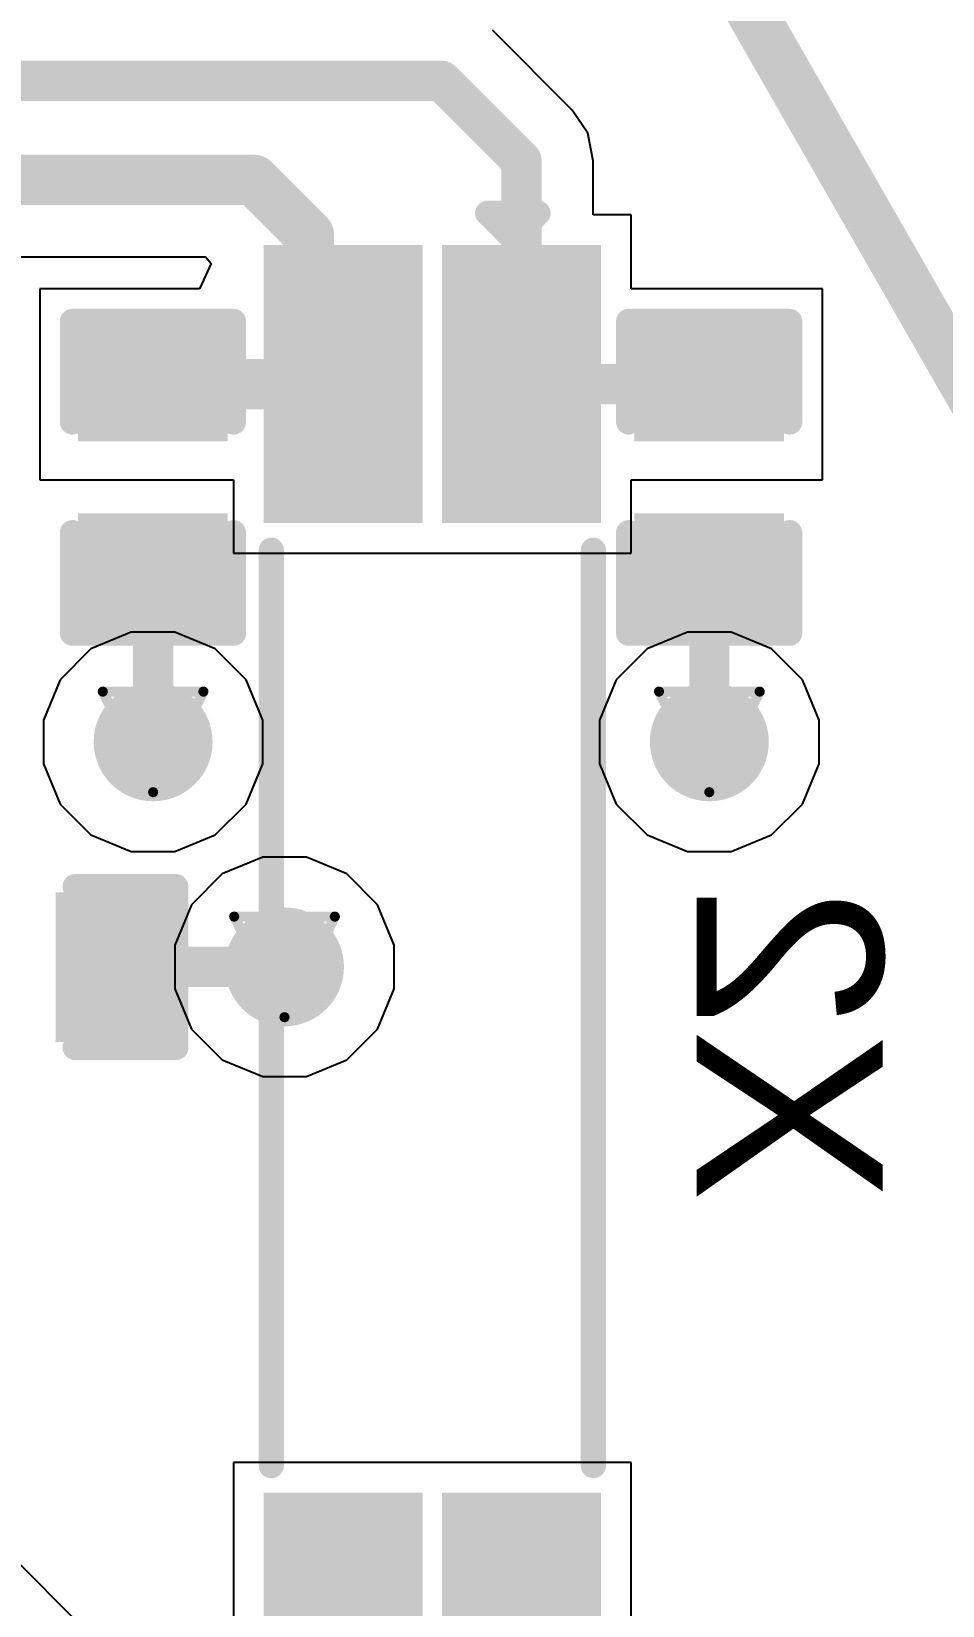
# Model space of a CAD drawing. Header units: inches. Extents: x -9 to 171, y -50 to 39.
# Drawn here: x 15.64 to 20.24, y -20.25 to -12.3 of the extents above; entities that cross this region are included whole.
import ezdxf

# ---------------------------------------------------------------- set-up
doc = ezdxf.new("R2010")
doc.units = ezdxf.units.IN
for name, color, linetype in [('Board Outline', 216, 'Continuous'), ('Bottom Layer', 5, 'Continuous'), ('Bottom Overlay', 54, 'Continuous'), ('Bottom Paste', 16, 'Continuous'), ('Bottom Solder', 6, 'Continuous'), ('Drill Drawing', 1, 'Continuous'), ('GND', 76, 'Continuous'), ('PWR', 16, 'Continuous'), ('Top Layer', 1, 'Continuous'), ('Top Overlay', 2, 'Continuous'), ('Top Solder', 216, 'Continuous'), ('Via Holes', 16, 'Continuous')]:
    doc.layers.add(name, color=color, linetype=linetype)
doc.styles.add('Arial', font='', dxfattribs={"height": 0.2})
doc.styles.get('Arial').set_extended_font_data('Arial')

# ---------------------------------------------------------------- blocks, each defined once
blk = doc.blocks.new('MY_2477_02_2')
at = {"layer": 'Top Layer'}
h = blk.add_hatch(color=1, dxfattribs=at)
edge = h.paths.add_edge_path()
edge.add_arc((-0.19989546, 0.08742934), 4.999989999999999, 0, 360)
at = {"layer": 'Top Solder'}
h = blk.add_hatch(color=216, dxfattribs=at)
edge = h.paths.add_edge_path()
edge.add_arc((-0.19989546, 0.08742934), 5.05079, 0, 360)
at = {"layer": 'Top Overlay', "const_width": 0.254}
blk.add_lwpolyline([(12.4999242, -6.8124324), (2.8999434, -12.3124214)], dxfattribs=at)
blk = doc.blocks.new('C___0402_B_6')
at = {"layer": 'Bottom Layer'}
for points in [[(-0.2413, 0.3175), (-0.2412999999999999, -0.3175), (-0.6985, -0.3175), (-0.6985, 0.3175)], [(0.6985, 0.3175), (0.6985, -0.3175), (0.2413, -0.3175), (0.2412999999999999, 0.3175)]]:
    blk.add_hatch(color=5, dxfattribs=at).paths.add_polyline_path(points)
at = {"layer": 'Bottom Paste'}
for points in [[(-0.2413, 0.3175), (-0.2412999999999999, -0.3175), (-0.6985, -0.3175), (-0.6985, 0.3175)], [(0.6985, 0.3175), (0.6985, -0.3175), (0.2413, -0.3175), (0.2412999999999999, 0.3175)]]:
    blk.add_hatch(color=16, dxfattribs=at).paths.add_polyline_path(points)
at = {"layer": 'Bottom Solder'}
for points in [[(-0.18130012, 0.37749988), (-0.18130012, -0.37749988), (-0.7584998799999999, -0.37749988), (-0.7584998799999999, 0.37749988)], [(0.7584998799999999, 0.37749988), (0.7584998799999999, -0.37749988), (0.18130012, -0.37749988), (0.18130012, 0.37749988)]]:
    blk.add_hatch(color=6, dxfattribs=at).paths.add_polyline_path(points)
at = {"layer": 'Bottom Overlay', "const_width": 0.127}
for points in [[(-0.7874, -0.4064), (-0.7874, 0.4064)], [(-0.2794, 0.4064), (-0.7874, 0.4064)], [(0.7874, 0.4064), (0.2794, 0.4064)], [(0.7874, -0.4064), (0.7874, 0.4064)], [(-0.2794, -0.4064), (-0.7874, -0.4064)], [(0.7874, -0.4064), (0.2794, -0.4064)]]:
    blk.add_lwpolyline(points, dxfattribs=at)
at = {"layer": 'Bottom Overlay', "const_width": 0.0635}
for points in [[(-0.8191499999999999, 0.4064, 1), (-0.7556499999999999, 0.4064, 1)], [(-0.8191499999999999, 0.4064, 1), (-0.7556499999999999, 0.4064, 1)], [(-0.31115, 0.4064, 1), (-0.24765, 0.4064, 1)], [(0.24765, 0.4064, 1), (0.31115, 0.4064, 1)], [(0.7556499999999999, 0.4064, 1), (0.8191499999999999, 0.4064, 1)], [(0.7556499999999999, 0.4064, 1), (0.8191499999999999, 0.4064, 1)], [(-0.8191499999999999, -0.4064, 1), (-0.7556499999999999, -0.4064, 1)], [(-0.8191499999999999, -0.4064, 1), (-0.7556499999999999, -0.4064, 1)], [(-0.31115, -0.4064, 1), (-0.24765, -0.4064, 1)], [(0.24765, -0.4064, 1), (0.31115, -0.4064, 1)], [(0.7556499999999999, -0.4064, 1), (0.8191499999999999, -0.4064, 1)], [(0.7556499999999999, -0.4064, 1), (0.8191499999999999, -0.4064, 1)]]:
    blk.add_lwpolyline(points, format="xyb", close=True, dxfattribs=at)
blk = doc.blocks.new('C___0402_B_7')
at = {"layer": 'Bottom Layer'}
for points in [[(-0.2413, 0.3175), (-0.2412999999999999, -0.3175), (-0.6985, -0.3175), (-0.6985, 0.3175)], [(0.6985, 0.3175), (0.6985, -0.3175), (0.2413, -0.3175), (0.2412999999999999, 0.3175)]]:
    blk.add_hatch(color=5, dxfattribs=at).paths.add_polyline_path(points)
at = {"layer": 'Bottom Paste'}
for points in [[(-0.2413, 0.3175), (-0.2412999999999999, -0.3175), (-0.6985, -0.3175), (-0.6985, 0.3175)], [(0.6985, 0.3175), (0.6985, -0.3175), (0.2413, -0.3175), (0.2412999999999999, 0.3175)]]:
    blk.add_hatch(color=16, dxfattribs=at).paths.add_polyline_path(points)
at = {"layer": 'Bottom Solder'}
for points in [[(-0.18130012, 0.37749988), (-0.18130012, -0.37749988), (-0.7584998799999999, -0.37749988), (-0.7584998799999999, 0.37749988)], [(0.7584998799999999, 0.37749988), (0.7584998799999999, -0.37749988), (0.18130012, -0.37749988), (0.18130012, 0.37749988)]]:
    blk.add_hatch(color=6, dxfattribs=at).paths.add_polyline_path(points)
at = {"layer": 'Bottom Overlay', "const_width": 0.127}
for points in [[(-0.7874, -0.4064), (-0.7874, 0.4064)], [(-0.2794, 0.4064), (-0.7874, 0.4064)], [(0.7874, 0.4064), (0.2794, 0.4064)], [(0.7874, -0.4064), (0.7874, 0.4064)], [(-0.2794, -0.4064), (-0.7874, -0.4064)], [(0.7874, -0.4064), (0.2794, -0.4064)]]:
    blk.add_lwpolyline(points, dxfattribs=at)
at = {"layer": 'Bottom Overlay', "const_width": 0.0635}
for points in [[(-0.8191499999999999, 0.4064, 1), (-0.7556499999999999, 0.4064, 1)], [(-0.8191499999999999, 0.4064, 1), (-0.7556499999999999, 0.4064, 1)], [(-0.31115, 0.4064, 1), (-0.24765, 0.4064, 1)], [(0.24765, 0.4064, 1), (0.31115, 0.4064, 1)], [(0.7556499999999999, 0.4064, 1), (0.8191499999999999, 0.4064, 1)], [(0.7556499999999999, 0.4064, 1), (0.8191499999999999, 0.4064, 1)], [(-0.8191499999999999, -0.4064, 1), (-0.7556499999999999, -0.4064, 1)], [(-0.8191499999999999, -0.4064, 1), (-0.7556499999999999, -0.4064, 1)], [(-0.31115, -0.4064, 1), (-0.24765, -0.4064, 1)], [(0.24765, -0.4064, 1), (0.31115, -0.4064, 1)], [(0.7556499999999999, -0.4064, 1), (0.8191499999999999, -0.4064, 1)], [(0.7556499999999999, -0.4064, 1), (0.8191499999999999, -0.4064, 1)]]:
    blk.add_lwpolyline(points, format="xyb", close=True, dxfattribs=at)
blk = doc.blocks.new('MC_146__B_8')
at = {"layer": 'Bottom Layer'}
for points in [[(-3.74999885, 0.7499985), (-2.54999871, 0.7499985), (-2.54999871, 0.1499997), (-3.74999885, 0.1499997)], [(2.55000125, 0.7499985), (3.75000139, 0.7499985), (3.75000139, 0.1499997), (2.55000125, 0.1499997)], [(-3.74999885, -0.15000224), (-2.54999871, -0.15000224), (-2.54999871, -0.75000104), (-3.74999885, -0.75000104)], [(2.55000125, -0.15000224), (3.75000139, -0.15000224), (3.75000139, -0.75000104), (2.55000125, -0.75000104)]]:
    blk.add_hatch(color=5, dxfattribs=at).paths.add_polyline_path(points)
at = {"layer": 'Bottom Paste'}
for points in [[(-3.74999885, 0.7499985), (-2.54999871, 0.7499985), (-2.54999871, 0.1499997), (-3.74999885, 0.1499997)], [(2.55000125, 0.7499985), (3.75000139, 0.7499985), (3.75000139, 0.1499997), (2.55000125, 0.1499997)], [(-3.74999885, -0.15000224), (-2.54999871, -0.15000224), (-2.54999871, -0.75000104), (-3.74999885, -0.75000104)], [(2.55000125, -0.15000224), (3.75000139, -0.15000224), (3.75000139, -0.75000104), (2.55000125, -0.75000104)]]:
    blk.add_hatch(color=16, dxfattribs=at).paths.add_polyline_path(points)
at = {"layer": 'Bottom Solder'}
for points in [[(-3.851598849999999, 0.8515985), (-2.44839871, 0.8515985), (-2.44839871, 0.0483997), (-3.851598849999999, 0.0483997)], [(2.44840125, 0.8515985), (3.851601389999999, 0.8515985), (3.851601389999999, 0.0483997), (2.44840125, 0.0483997)], [(-3.851598849999999, -0.04840224), (-2.44839871, -0.04840224), (-2.44839871, -0.8516010399999999), (-3.851598849999999, -0.8516010399999999)], [(2.44840125, -0.04840224), (3.851601389999999, -0.04840224), (3.851601389999999, -0.8516010399999999), (2.44840125, -0.8516010399999999)]]:
    blk.add_hatch(color=6, dxfattribs=at).paths.add_polyline_path(points)
at = {"layer": 'Bottom Overlay', "const_width": 0.127}
for points in [[(2.3114, 0.8127974599999999), (-2.3114, 0.8127974599999999)], [(-3.8862, 0.4064), (-4.013199999999999, 0.5334)], [(-4.013199999999999, 0.2794), (-4.013199999999999, 0.5334)], [(-4.013199999999999, 0.2794), (-3.8862, 0.4064)], [(2.3114, -0.8128), (-2.3114, -0.8128)]]:
    blk.add_lwpolyline(points, dxfattribs=at)
at = {"layer": 'Bottom Overlay', "const_width": 0.0635}
for points in [[(-2.34315, 0.8127974599999999, 1), (-2.27965, 0.8127974599999999, 1)], [(2.27965, 0.8127974599999999, 1), (2.34315, 0.8127974599999999, 1)], [(-4.04495, 0.5334, 1), (-3.98145, 0.5334, 1)], [(-4.04495, 0.5334, 1), (-3.98145, 0.5334, 1)], [(-3.91795, 0.4064, 1), (-3.854449999999999, 0.4064, 1)], [(-3.91795, 0.4064, 1), (-3.854449999999999, 0.4064, 1)], [(-4.04495, 0.2794, 1), (-3.98145, 0.2794, 1)], [(-4.04495, 0.2794, 1), (-3.98145, 0.2794, 1)], [(-2.34315, -0.8128, 1), (-2.27965, -0.8128, 1)], [(2.27965, -0.8128, 1), (2.34315, -0.8128, 1)]]:
    blk.add_lwpolyline(points, format="xyb", close=True, dxfattribs=at)
blk = doc.blocks.new('____0402_B_21')
at = {"layer": 'Bottom Layer'}
for points in [[(-0.2413, 0.3175), (-0.2412999999999999, -0.3175), (-0.6985, -0.3175), (-0.6985, 0.3175)], [(0.6985, 0.3175), (0.6985, -0.3175), (0.2413, -0.3175), (0.2412999999999999, 0.3175)]]:
    blk.add_hatch(color=5, dxfattribs=at).paths.add_polyline_path(points)
at = {"layer": 'Bottom Paste'}
for points in [[(-0.2413, 0.3175), (-0.2412999999999999, -0.3175), (-0.6985, -0.3175), (-0.6985, 0.3175)], [(0.6985, 0.3175), (0.6985, -0.3175), (0.2413, -0.3175), (0.2412999999999999, 0.3175)]]:
    blk.add_hatch(color=16, dxfattribs=at).paths.add_polyline_path(points)
at = {"layer": 'Bottom Solder'}
for points in [[(-0.18130012, 0.37749988), (-0.18130012, -0.37749988), (-0.7584998799999999, -0.37749988), (-0.7584998799999999, 0.37749988)], [(0.7584998799999999, 0.37749988), (0.7584998799999999, -0.37749988), (0.18130012, -0.37749988), (0.18130012, 0.37749988)]]:
    blk.add_hatch(color=6, dxfattribs=at).paths.add_polyline_path(points)
at = {"layer": 'Bottom Overlay', "const_width": 0.127}
for points in [[(-0.2794, 0.4064), (-0.7874, 0.4064)], [(-0.7874, 0.4064), (-0.7874, -0.4064)], [(0.7874, 0.4064), (0.2794, 0.4064)], [(0.7874, 0.4064), (0.7874, -0.4064)], [(-0.2794, -0.4064), (-0.7874, -0.4064)], [(0.7874, -0.4064), (0.2794, -0.4064)]]:
    blk.add_lwpolyline(points, dxfattribs=at)
at = {"layer": 'Bottom Overlay', "const_width": 0.0635}
for points in [[(-0.8191499999999999, 0.4064, 1), (-0.7556499999999999, 0.4064, 1)], [(-0.8191499999999999, 0.4064, 1), (-0.7556499999999999, 0.4064, 1)], [(-0.31115, 0.4064, 1), (-0.24765, 0.4064, 1)], [(0.24765, 0.4064, 1), (0.31115, 0.4064, 1)], [(0.7556499999999999, 0.4064, 1), (0.8191499999999999, 0.4064, 1)], [(0.7556499999999999, 0.4064, 1), (0.8191499999999999, 0.4064, 1)], [(-0.8191499999999999, -0.4064, 1), (-0.7556499999999999, -0.4064, 1)], [(-0.8191499999999999, -0.4064, 1), (-0.7556499999999999, -0.4064, 1)], [(-0.31115, -0.4064, 1), (-0.24765, -0.4064, 1)], [(0.24765, -0.4064, 1), (0.31115, -0.4064, 1)], [(0.7556499999999999, -0.4064, 1), (0.8191499999999999, -0.4064, 1)], [(0.7556499999999999, -0.4064, 1), (0.8191499999999999, -0.4064, 1)]]:
    blk.add_lwpolyline(points, format="xyb", close=True, dxfattribs=at)

msp = doc.modelspace()

# ---------------------------------------------------------------- hatches: boundary and pattern name
at = {"layer": 'Bottom Layer'}
h = msp.add_hatch(color=5, dxfattribs=at)
edge = h.paths.add_edge_path()
edge.add_arc((16.2530663, -15.88773048), 0.2999994, 0, 360)
h = msp.add_hatch(color=5, dxfattribs=at)
edge = h.paths.add_edge_path()
edge.add_arc((19.05999998, -15.88773048), 0.2999994, 0, 360)
h = msp.add_hatch(color=5, dxfattribs=at)
edge = h.paths.add_edge_path()
edge.add_arc((16.91604186, -17.02388264), 0.2999994, 0, 360)
at = {"layer": 'GND'}
h = msp.add_hatch(color=76, dxfattribs=at)
edge = h.paths.add_edge_path()
edge.add_arc((16.2530663, -15.88773048), 0.2999994, 0, 360)
h = msp.add_hatch(color=76, dxfattribs=at)
edge = h.paths.add_edge_path()
edge.add_arc((19.05999998, -15.88773048), 0.2999994, 0, 360)
h = msp.add_hatch(color=76, dxfattribs=at)
edge = h.paths.add_edge_path()
edge.add_arc((16.91604186, -17.02388264), 0.2999994, 0, 360)
at = {"layer": 'PWR'}
h = msp.add_hatch(color=16, dxfattribs=at)
edge = h.paths.add_edge_path()
edge.add_arc((16.2530663, -15.88773048), 0.2999994, 0, 360)
h = msp.add_hatch(color=16, dxfattribs=at)
edge = h.paths.add_edge_path()
edge.add_arc((19.05999998, -15.88773048), 0.2999994, 0, 360)
h = msp.add_hatch(color=16, dxfattribs=at)
edge = h.paths.add_edge_path()
edge.add_arc((16.91604186, -17.02388264), 0.2999994, 0, 360)
at = {"layer": 'Top Layer'}
h = msp.add_hatch(color=1, dxfattribs=at)
edge = h.paths.add_edge_path()
edge.add_arc((16.2530663, -15.88773048), 0.2999994, 0, 360)
h = msp.add_hatch(color=1, dxfattribs=at)
edge = h.paths.add_edge_path()
edge.add_arc((19.05999998, -15.88773048), 0.2999994, 0, 360)
h = msp.add_hatch(color=1, dxfattribs=at)
edge = h.paths.add_edge_path()
edge.add_arc((16.91604186, -17.02388264), 0.2999994, 0, 360)
at = {"layer": 'Via Holes'}
h = msp.add_hatch(color=7, dxfattribs=at)
edge = h.paths.add_edge_path()
edge.add_arc((16.2530663, -15.88773048), 0.1499997, 0, 360)
h = msp.add_hatch(color=7, dxfattribs=at)
edge = h.paths.add_edge_path()
edge.add_arc((19.05999998, -15.88773048), 0.1499997, 0, 360)
h = msp.add_hatch(color=7, dxfattribs=at)
edge = h.paths.add_edge_path()
edge.add_arc((16.91604186, -17.02388264), 0.1499997, 0, 360)

# ---------------------------------------------------------------- linework, layer by layer
at = {"layer": 'Board Outline', "const_width": 0.254}
for points in [[(6.1433075, -2.64052304, -0.4660655776286853), (35.9213277, -19.98396308)], [(21.35669338, -44.99087522, -0.8355316915275137), (-0.7848955599999999, -6.64052012)]]:
    msp.add_lwpolyline(points, format="xyb", dxfattribs=at)
at = {"layer": 'Bottom Layer'}
for p, q in [((18.36833512, -12.69716536), (17.96487136, -12.29369906)), ((18.36834274, -12.69717044), (18.36833512, -12.69716536)), ((18.44693542, -12.81479784), (18.36834274, -12.69717044)), ((18.4745376, -12.95354534), (18.44693542, -12.81479784)), ((18.47453506, -12.95355804), (18.4745376, -12.95354534)), ((18.47453506, -13.22705254), (18.47453506, -12.95355804)), ((18.66596724, -13.22705254), (18.47453506, -13.22705254)), ((18.66596724, -13.59930224), (18.66596724, -13.22705254)), ((15.18723404, -13.43841102), (16.51668782, -13.43841102)), ((16.54574542, -13.47230224), (16.48734574, -13.59930224)), ((16.51668782, -13.43841102), (16.54574542, -13.47230224)), ((16.48734574, -13.59930224), (15.68061634, -13.59930224)), ((15.68061634, -13.59930224), (15.68061634, -14.56450224)), ((19.63046874, -13.59930224), (18.66596724, -13.59930224)), ((19.63046874, -14.56450224), (19.63046874, -13.59930224)), ((15.68061634, -14.56450224), (16.6579677, -14.56450224)), ((16.6579677, -14.56450224), (16.6579677, -14.93505014)), ((18.66596724, -14.93505014), (18.66596724, -14.56450224)), ((18.66596724, -14.56450224), (19.63046874, -14.56450224)), ((16.6579677, -14.93505014), (18.66596724, -14.93505014)), ((16.54063494, -21.00109084), (14.08951462, -18.54997052)), ((18.66596724, -19.52705264), (16.6579677, -19.52705264)), ((16.6579677, -19.52705264), (16.6579677, -20.95249048)), ((18.66596724, -21.23505024), (18.66596724, -19.52705264))]:
    msp.add_line(p, q, dxfattribs=at)
for points, const_width in [([(14.58323474, -12.55007396), (17.70849646, -12.55007396)], 0.2032), ([(17.70849646, -12.55007396), (18.11196784, -12.95354534)], 0.2032), ([(18.11196784, -14.08105134), (18.11196784, -12.95354534)], 0.2032), ([(14.58323474, -13.04994596), (16.76137364, -13.04994596)], 0.254), ([(16.76137364, -13.04994596), (17.0389677, -13.32754002)], 0.254), ([(17.0389677, -13.90805194), (17.0389677, -13.32754002)], 0.254), ([(17.0389677, -13.90805194), (17.2119671, -14.08105134)], 0.254), ([(16.25211634, -14.08190224), (17.2111162, -14.08190224)], 0.254), ([(17.2111162, -14.08190224), (17.2119671, -14.08105134)], 0.254), ([(18.11196784, -14.08105134), (18.11281874, -14.08190224)], 0.2032), ([(18.11281874, -14.08190224), (19.05896874, -14.08190224)], 0.2032), ([(19.05999998, -15.88773048), (19.05999998, -15.02273348)], 0.2032), ([(16.2530663, -15.9179514), (16.2530663, -15.0529544)], 0.2032), ([(16.05104486, -17.02388264), (16.91604186, -17.02388264)], 0.2032)]:
    msp.add_lwpolyline(points, dxfattribs=dict(at, const_width=const_width))
for points, const_width in [([(17.65769646, -12.55007396, 1), (17.75929646, -12.55007396, 1)], 0.1016), ([(17.65769646, -12.55007396, 1), (17.75929646, -12.55007396, 1)], 0.1016), ([(18.06116784, -12.95354534, 1), (18.16276784, -12.95354534, 1)], 0.1016), ([(18.06116784, -12.95354534, 1), (18.16276784, -12.95354534, 1)], 0.1016), ([(16.69787364, -13.04994596, 1), (16.82487364, -13.04994596, 1)], 0.127), ([(16.69787364, -13.04994596, 1), (16.82487364, -13.04994596, 1)], 0.127), ([(16.9754677, -13.32754002, 1), (17.1024677, -13.32754002, 1)], 0.127), ([(16.9754677, -13.32754002, 1), (17.1024677, -13.32754002, 1)], 0.127), ([(16.9754677, -13.90805194, 1), (17.1024677, -13.90805194, 1)], 0.127), ([(16.9754677, -13.90805194, 1), (17.1024677, -13.90805194, 1)], 0.127), ([(16.18861634, -14.08190224, 1), (16.31561634, -14.08190224, 1)], 0.127), ([(17.1476162, -14.08190224, 1), (17.2746162, -14.08190224, 1)], 0.127), ([(17.1476162, -14.08190224, 1), (17.2746162, -14.08190224, 1)], 0.127), ([(17.1484671, -14.08105134, 1), (17.2754671, -14.08105134, 1)], 0.127), ([(17.1484671, -14.08105134, 1), (17.2754671, -14.08105134, 1)], 0.127), ([(18.06116784, -14.08105134, 1), (18.16276784, -14.08105134, 1)], 0.1016), ([(18.06116784, -14.08105134, 1), (18.16276784, -14.08105134, 1)], 0.1016), ([(18.06201874, -14.08190224, 1), (18.16361874, -14.08190224, 1)], 0.1016), ([(18.06201874, -14.08190224, 1), (18.16361874, -14.08190224, 1)], 0.1016), ([(19.00816874, -14.08190224, 1), (19.10976874, -14.08190224, 1)], 0.1016), ([(19.00919998, -15.02273348, 1), (19.11079998, -15.02273348, 1)], 0.1016), ([(16.2022663, -15.0529544, 1), (16.3038663, -15.0529544, 1)], 0.1016), ([(16.2022663, -15.9179514, 1), (16.3038663, -15.9179514, 1)], 0.1016), ([(19.00919998, -15.88773048, 1), (19.11079998, -15.88773048, 1)], 0.1016), ([(16.00024486, -17.02388264, 1), (16.10184486, -17.02388264, 1)], 0.1016), ([(16.86524186, -17.02388264, 1), (16.96684186, -17.02388264, 1)], 0.1016)]:
    msp.add_lwpolyline(points, format="xyb", close=True, dxfattribs=dict(at, const_width=const_width))
at = {"layer": 'Drill Drawing', "const_width": 0.0508}
for points in [[(15.9990663, -15.63373048), (16.5070663, -15.63373048)], [(15.9990663, -15.63373048), (16.2530663, -16.14173048)], [(16.2530663, -16.14173048), (16.5070663, -15.63373048)], [(18.80599998, -15.63373048), (19.31399998, -15.63373048)], [(18.80599998, -15.63373048), (19.05999998, -16.14173048)], [(19.05999998, -16.14173048), (19.31399998, -15.63373048)], [(16.66204186, -16.76988264), (17.17004186, -16.76988264)], [(16.66204186, -16.76988264), (16.91604186, -17.27788264)], [(16.91604186, -17.27788264), (17.17004186, -16.76988264)]]:
    msp.add_lwpolyline(points, dxfattribs=at)
at = {"layer": 'Drill Drawing', "const_width": 0.0254}
for points in [[(15.9863663, -15.63373048, 1), (16.0117663, -15.63373048, 1)], [(15.9863663, -15.63373048, 1), (16.0117663, -15.63373048, 1)], [(16.4943663, -15.63373048, 1), (16.5197663, -15.63373048, 1)], [(16.4943663, -15.63373048, 1), (16.5197663, -15.63373048, 1)], [(18.79329998, -15.63373048, 1), (18.81869998, -15.63373048, 1)], [(18.79329998, -15.63373048, 1), (18.81869998, -15.63373048, 1)], [(19.30129998, -15.63373048, 1), (19.32669998, -15.63373048, 1)], [(19.30129998, -15.63373048, 1), (19.32669998, -15.63373048, 1)], [(16.2403663, -16.14173048, 1), (16.2657663, -16.14173048, 1)], [(16.2403663, -16.14173048, 1), (16.2657663, -16.14173048, 1)], [(19.04729998, -16.14173048, 1), (19.07269998, -16.14173048, 1)], [(19.04729998, -16.14173048, 1), (19.07269998, -16.14173048, 1)], [(16.64934186, -16.76988264, 1), (16.67474186, -16.76988264, 1)], [(16.64934186, -16.76988264, 1), (16.67474186, -16.76988264, 1)], [(17.15734186, -16.76988264, 1), (17.18274186, -16.76988264, 1)], [(17.15734186, -16.76988264, 1), (17.18274186, -16.76988264, 1)], [(16.90334186, -17.27788264, 1), (16.92874186, -17.27788264, 1)], [(16.90334186, -17.27788264, 1), (16.92874186, -17.27788264, 1)]]:
    msp.add_lwpolyline(points, format="xyb", close=True, dxfattribs=at)
at = {"layer": 'PWR'}
for p, q in [((16.1428684, -15.33373108), (15.93925184, -15.41807178)), ((16.3632642, -15.33373108), (16.1428684, -15.33373108)), ((16.56688076, -15.41807178), (16.3632642, -15.33373108)), ((18.94980208, -15.33373108), (18.74618552, -15.41807178)), ((19.17019788, -15.33373108), (18.94980208, -15.33373108)), ((19.37381444, -15.41807178), (19.17019788, -15.33373108)), ((15.93925184, -15.41807178), (15.7834076, -15.57391602)), ((16.722725, -15.57391602), (16.56688076, -15.41807178)), ((18.74618552, -15.41807178), (18.59034128, -15.57391602)), ((19.52965868, -15.57391602), (19.37381444, -15.41807178)), ((15.7834076, -15.57391602), (15.6990669, -15.77753258)), ((16.8070657, -15.77753258), (16.722725, -15.57391602)), ((18.59034128, -15.57391602), (18.50600058, -15.77753258)), ((19.61399938, -15.77753258), (19.52965868, -15.57391602)), ((15.6990669, -15.77753258), (15.6990669, -15.99792838)), ((16.8070657, -15.99792838), (16.8070657, -15.77753258)), ((18.50600058, -15.77753258), (18.50600058, -15.99792838)), ((19.61399938, -15.99792838), (19.61399938, -15.77753258)), ((15.6990669, -15.99792838), (15.7834076, -16.20154494)), ((16.722725, -16.20154494), (16.8070657, -15.99792838)), ((18.50600058, -15.99792838), (18.59034128, -16.20154494)), ((19.52965868, -16.20154494), (19.61399938, -15.99792838)), ((15.7834076, -16.20154494), (15.93925184, -16.35738918)), ((16.56688076, -16.35738918), (16.722725, -16.20154494)), ((18.59034128, -16.20154494), (18.74618552, -16.35738918)), ((19.37381444, -16.35738918), (19.52965868, -16.20154494)), ((15.93925184, -16.35738918), (16.1428684, -16.44172988)), ((16.3632642, -16.44172988), (16.56688076, -16.35738918)), ((18.74618552, -16.35738918), (18.94980208, -16.44172988)), ((19.17019788, -16.44172988), (19.37381444, -16.35738918)), ((16.1428684, -16.44172988), (16.3632642, -16.44172988)), ((18.94980208, -16.44172988), (19.17019788, -16.44172988)), ((16.80584396, -16.46988324), (16.6022274, -16.55422394)), ((17.02623976, -16.46988324), (16.80584396, -16.46988324)), ((17.22985632, -16.55422394), (17.02623976, -16.46988324)), ((16.6022274, -16.55422394), (16.44638316, -16.71006818)), ((17.38570056, -16.71006818), (17.22985632, -16.55422394)), ((16.44638316, -16.71006818), (16.36204246, -16.91368474)), ((17.47004126, -16.91368474), (17.38570056, -16.71006818)), ((16.36204246, -16.91368474), (16.36204246, -17.13408054)), ((17.47004126, -17.13408054), (17.47004126, -16.91368474)), ((16.36204246, -17.13408054), (16.44638316, -17.3376971)), ((17.38570056, -17.3376971), (17.47004126, -17.13408054)), ((16.44638316, -17.3376971), (16.6022274, -17.49354134)), ((17.22985632, -17.49354134), (17.38570056, -17.3376971)), ((16.6022274, -17.49354134), (16.80584396, -17.57788204)), ((17.02623976, -17.57788204), (17.22985632, -17.49354134)), ((16.80584396, -17.57788204), (17.02623976, -17.57788204))]:
    msp.add_line(p, q, dxfattribs=at)

# ---------------------------------------------------------------- block references
for name, p, rotation in [('MY_2477_02_2', (11.83742616, -23.61580494), 90), ('MC_146__B_8', (17.66196874, -17.23105012), 270), ('C___0402_B_6', (16.25211634, -14.55180224), 270), ('C___0402_B_7', (19.05896874, -14.55180224), 270), ('____0402_B_21', (15.58011362, -17.02491388), 180)]:
    msp.add_blockref(name, p, dxfattribs=dict(rotation=rotation))

# ---------------------------------------------------------------- texts
at = {"layer": 'Bottom Overlay', "style": 'Arial', "text_generation_flag": 2}
msp.add_text('X2', height=0.9397999999999999, rotation=270, dxfattribs=at).set_placement((18.99562114, -18.2142257))

doc.saveas('drawing.dxf')
